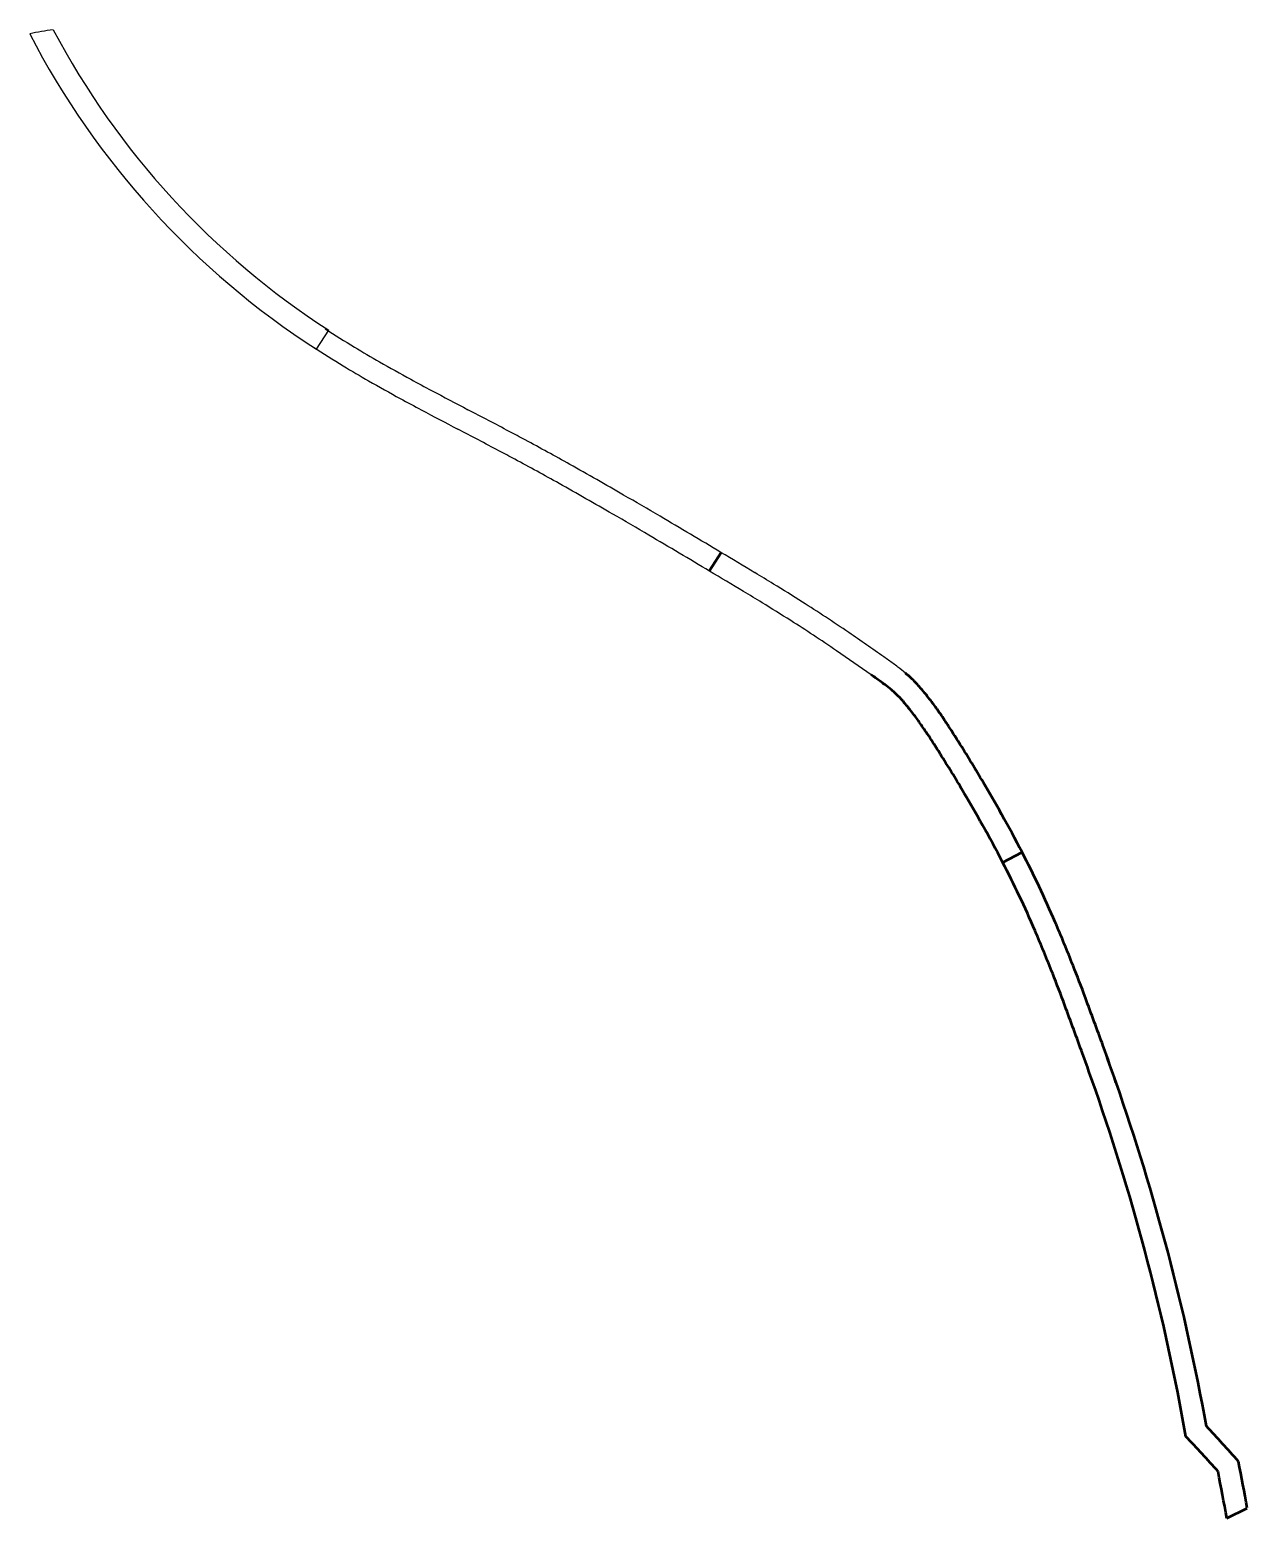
# Model space of a CAD drawing. Header units: millimetres. Extents: x 377 to 700, y -1338 to -945.
import ezdxf

# ---------------------------------------------------------------- set-up
doc = ezdxf.new("R2010")
doc.units = ezdxf.units.MM
doc.layers.add('layer 1', color=6, linetype='Continuous', lineweight=50, true_color=0xff00ff)

msp = doc.modelspace()

# ---------------------------------------------------------------- linework, layer by layer
at = {"layer": 'layer 1', "lineweight": 25}
msp.add_line((453.32, -1029.08), (456.57, -1024.04), dxfattribs=at)
at = {"layer": 'layer 1'}
for p, q in [((557.24, -1087.75), (560.39, -1082.88)), ((634.84, -1164.82), (639.98, -1162.14)), ((694.13, -1338.33), (699.54, -1335.63))]:
    msp.add_line(p, q, dxfattribs=at)
at = {"layer": 'layer 1', "lineweight": 25}
for centre, radius, start, end in [((391.14, -1005.44), 61.33, 96.9906, 102.8771), ((572.21, -844.8), 213.31, 207.8886, 237.1724), ((572.21, -844.8), 219.31, 207.3814, 237.1724), ((603.72, -796.26), 271.37, 236.9341, 238.8596), ((603.72, -796.26), 271.37, 236.9341, 238.8596), ((603.72, -796.26), 277.17, 236.9341, 238.8596), ((626.47, -758.6), 315.37, 238.8596, 240.2533), ((626.47, -758.6), 315.37, 238.8596, 240.2533), ((626.47, -758.6), 321.17, 238.8596, 240.2533), ((708.15, -615.68), 479.99, 240.2533, 241.3831), ((708.15, -615.68), 479.99, 240.2533, 241.3831), ((708.15, -615.68), 485.78, 240.2533, 241.3831), ((760.79, -519.2), 589.9, 241.38308, 241.99124), ((760.79, -519.2), 589.9, 241.38308, 241.99124), ((760.79, -519.2), 595.69, 241.38308, 241.99124), ((1319.3, 530.81), 1779.2, 241.99124, 242.34142), ((1319.3, 530.81), 1779.2, 241.99124, 242.34142), ((1319.3, 530.81), 1785, 241.99124, 242.34142), ((-1512.48, -4872.41), 4321.11, 62.1778, 62.34142), ((-1512.48, -4872.41), 4321.11, 62.1778, 62.34142), ((-1512.48, -4872.41), 4315.31, 62.1778, 62.34142), ((199.59, -1628.22), 652.87, 61.75688, 62.1778), ((199.59, -1628.22), 652.87, 61.75688, 62.1778), ((145.46, -1729), 767.27, 60.75283, 61.75688), ((145.46, -1729), 767.27, 60.75283, 61.75688), ((199.59, -1628.22), 647.08, 61.75688, 62.1778), ((145.46, -1729), 761.47, 60.75283, 61.75688), ((-37.45, -2055.64), 1141.63, 59.92971, 60.75283), ((-37.45, -2055.64), 1141.63, 59.92971, 60.75283), ((-37.45, -2055.64), 1135.83, 59.92971, 60.75283), ((-166.42, -2278.39), 1399.03, 59.47326, 59.92971), ((-166.42, -2278.39), 1399.03, 59.47326, 59.92971), ((-166.42, -2278.39), 1393.23, 59.47326, 59.92971), ((-1456.65, -4466.44), 3939.16, 59.20124, 59.47326), ((-1456.65, -4466.44), 3939.16, 59.20124, 59.47326), ((-1456.65, -4466.44), 3933.36, 59.20124, 59.47326), ((-697.52, -3192.91), 2456.54, 58.95713, 59.20124), ((-697.52, -3192.91), 2456.54, 58.95713, 59.20124), ((-697.52, -3192.91), 2450.74, 58.95713, 59.20124), ((180.44, -1734.21), 754.01, 58.51653, 58.95713), ((180.44, -1734.21), 754.01, 58.51653, 58.95713), ((180.44, -1734.21), 748.21, 58.51653, 58.95713), ((252.02, -1617.34), 616.96, 57.68101, 58.51653), ((252.02, -1617.34), 616.96, 57.68101, 58.51653), ((252.02, -1617.34), 611.16, 57.68101, 58.51653), ((366.64, -1436.15), 402.56, 56.6466, 57.681), ((366.64, -1436.15), 402.56, 56.6466, 57.681), ((366.64, -1436.15), 396.76, 56.6466, 57.681), ((367.19, -1435.32), 401.56, 55.5854, 56.6466), ((367.19, -1435.32), 401.56, 55.5854, 56.6466), ((367.19, -1435.32), 395.76, 55.5854, 56.6466), ((69.64, -1869.64), 928.03, 54.88736, 55.58543), ((69.64, -1869.64), 928.03, 54.88736, 55.58543), ((69.64, -1869.64), 922.23, 54.88736, 55.58543), ((469.5, -1300.97), 232.85, 54.1497, 54.8874), ((469.5, -1300.97), 232.85, 54.1497, 54.8874), ((567.86, -1164.84), 64.91, 52.7525, 54.1497), ((567.86, -1164.84), 64.91, 52.7525, 54.1497), ((574.97, -1155.49), 53.16, 50.0115, 52.7525), ((574.97, -1155.49), 53.16, 50.0115, 52.7525)]:
    msp.add_arc(centre, radius, start, end, dxfattribs=at)
at = {"layer": 'layer 1'}
for centre, radius, start, end in [((469.5, -1300.97), 227.05, 54.1497, 54.8874), ((567.86, -1164.84), 59.11, 52.7525, 54.1497), ((574.97, -1155.49), 47.36, 50.0115, 52.7525), ((587.2, -1140.91), 34.13, 46.5903, 50.0115), ((587.2, -1140.91), 34.13, 46.5903, 50.0115), ((586.95, -1141.17), 34.49, 41.3302, 46.5903), ((586.95, -1141.17), 34.49, 41.3302, 46.5903), ((587.2, -1140.91), 28.33, 46.5903, 50.0115), ((586.95, -1141.17), 28.69, 41.3302, 46.5903), ((565.3, -1160.21), 63.32, 37.4486, 41.3302), ((565.3, -1160.21), 63.32, 37.4486, 41.3302), ((544.98, -1175.78), 88.92, 35.3421, 37.4486), ((544.98, -1175.78), 88.92, 35.3421, 37.4486), ((565.3, -1160.21), 57.52, 37.4486, 41.3302), ((544.98, -1175.78), 83.12, 35.3421, 37.4486), ((512.88, -1198.54), 128.27, 33.5883, 35.3421), ((512.88, -1198.54), 128.27, 33.5883, 35.3421), ((512.88, -1198.54), 122.47, 33.5883, 35.3421), ((488.92, -1214.45), 157.03, 32.5497, 33.5883), ((488.92, -1214.45), 157.03, 32.5497, 33.5883), ((312.36, -1327.15), 366.49, 31.8698, 32.5497), ((312.37, -1327.15), 366.49, 31.8698, 32.5497), ((488.92, -1214.45), 151.23, 32.5497, 33.5883), ((312.37, -1327.15), 360.69, 31.8698, 32.5497), ((142.12, -1432.99), 566.96, 30.6905, 31.8698), ((142.12, -1432.99), 566.96, 30.6905, 31.8698), ((142.12, -1432.99), 561.16, 30.6905, 31.8698), ((283.62, -1349), 402.4, 29.2907, 30.6905), ((283.62, -1349), 402.4, 29.2907, 30.6905), ((283.62, -1349), 396.6, 29.2907, 30.6905), ((327.24, -1324.53), 352.39, 27.4405, 29.2907), ((327.24, -1324.53), 352.39, 27.4405, 29.2907), ((327.24, -1324.53), 346.59, 27.4405, 29.2907), ((392.52, -1290.64), 273.04, 25.3606, 27.4405), ((392.52, -1290.64), 278.84, 25.3606, 27.4405), ((392.52, -1290.64), 278.84, 25.3606, 27.4405), ((389.47, -1292.08), 282.21, 23.2608, 25.3606), ((389.47, -1292.08), 282.21, 23.2608, 25.3606), ((389.47, -1292.08), 276.41, 23.2608, 25.3606), ((276, -1340.86), 405.72, 21.5095, 23.2608), ((276, -1340.86), 405.72, 21.5095, 23.2608), ((276, -1340.86), 399.92, 21.5095, 23.2608), ((191.05, -1374.34), 497.03, 20.4573, 21.5095), ((191.05, -1374.34), 497.03, 20.4573, 21.5095), ((191.05, -1374.34), 491.23, 20.4573, 21.5095), ((-379.55, -1587.19), 1106.03, 19.75192, 20.45728), ((-379.55, -1587.19), 1106.03, 19.75192, 20.45728), ((-379.55, -1587.19), 1100.23, 19.75192, 20.45728), ((-480.3, -1623.37), 1207.29, 19.26921, 19.75192), ((-480.3, -1623.37), 1213.08, 19.2692, 19.75192), ((-480.3, -1623.37), 1213.09, 19.26922, 19.75192), ((104.96, -1418.77), 593.1, 10.17406, 19.2692), ((104.96, -1418.77), 593.1, 10.17405, 19.26922), ((104.96, -1418.77), 587.3, 10.00751, 19.2692), ((254.65, -1718.16), 593.1, 41.74271, 42.95606), ((254.65, -1718.16), 587.3, 41.89629, 43.12259), ((115.77, -1440.39), 587.3, 10.00751, 11.23382), ((115.77, -1440.39), 593.1, 10.17405, 11.38739)]:
    msp.add_arc(centre, radius, start, end, dxfattribs=at)

doc.saveas('drawing.dxf')
